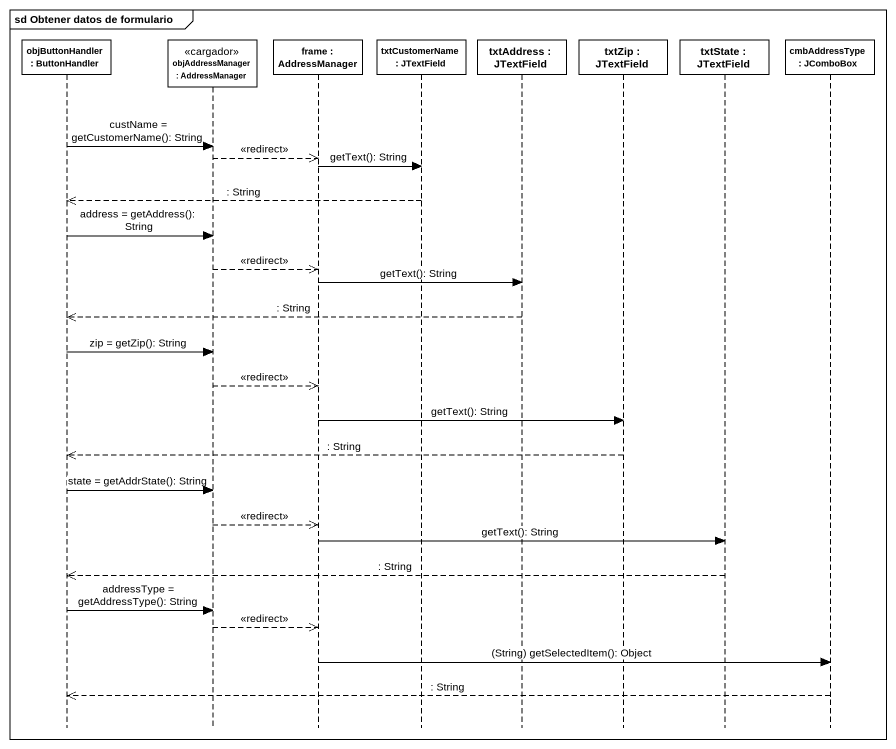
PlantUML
@startuml
mainframe sd Obtener datos de formulario
hide footbox
participant "objButtonHandler : ButtonHandler" as objButtonHandler
participant "objAddressManager : AddressManager" as objAddressManager <<cargador>>
participant "frame : AddressManager" as frame_
participant "txtCustomerName : JTextField" as txtCustomerName
participant "txtAddress : JTextField" as txtAddress
participant "txtZip : JTextField" as txtZip
participant "txtState : JTextField" as txtState
participant "cmbAddressType : JComboBox" as cmbAddressType

objButtonHandler -> objAddressManager : custName = getCustomerName(): String
objAddressManager -->> frame_ : <<redirect>>
frame_ -> txtCustomerName : getText(): String
txtCustomerName -->> objButtonHandler : : String
objButtonHandler -> objAddressManager : address = getAddress(): String
objAddressManager -->> frame_ : <<redirect>>
frame_ -> txtAddress : getText(): String
txtAddress -->> objButtonHandler : : String
objButtonHandler -> objAddressManager : zip = getZip(): String
objAddressManager -->> frame_ : <<redirect>>
frame_ -> txtZip : getText(): String
txtZip -->> objButtonHandler : : String
objButtonHandler -> objAddressManager : state = getAddrState(): String
objAddressManager -->> frame_ : <<redirect>>
frame_ -> txtState : getText(): String
txtState -->> objButtonHandler : : String
objButtonHandler -> objAddressManager : addressType = getAddressType(): String
objAddressManager -->> frame_ : <<redirect>>
frame_ -> cmbAddressType : (String) getSelectedItem(): Object
cmbAddressType -->> objButtonHandler : : String
@enduml
